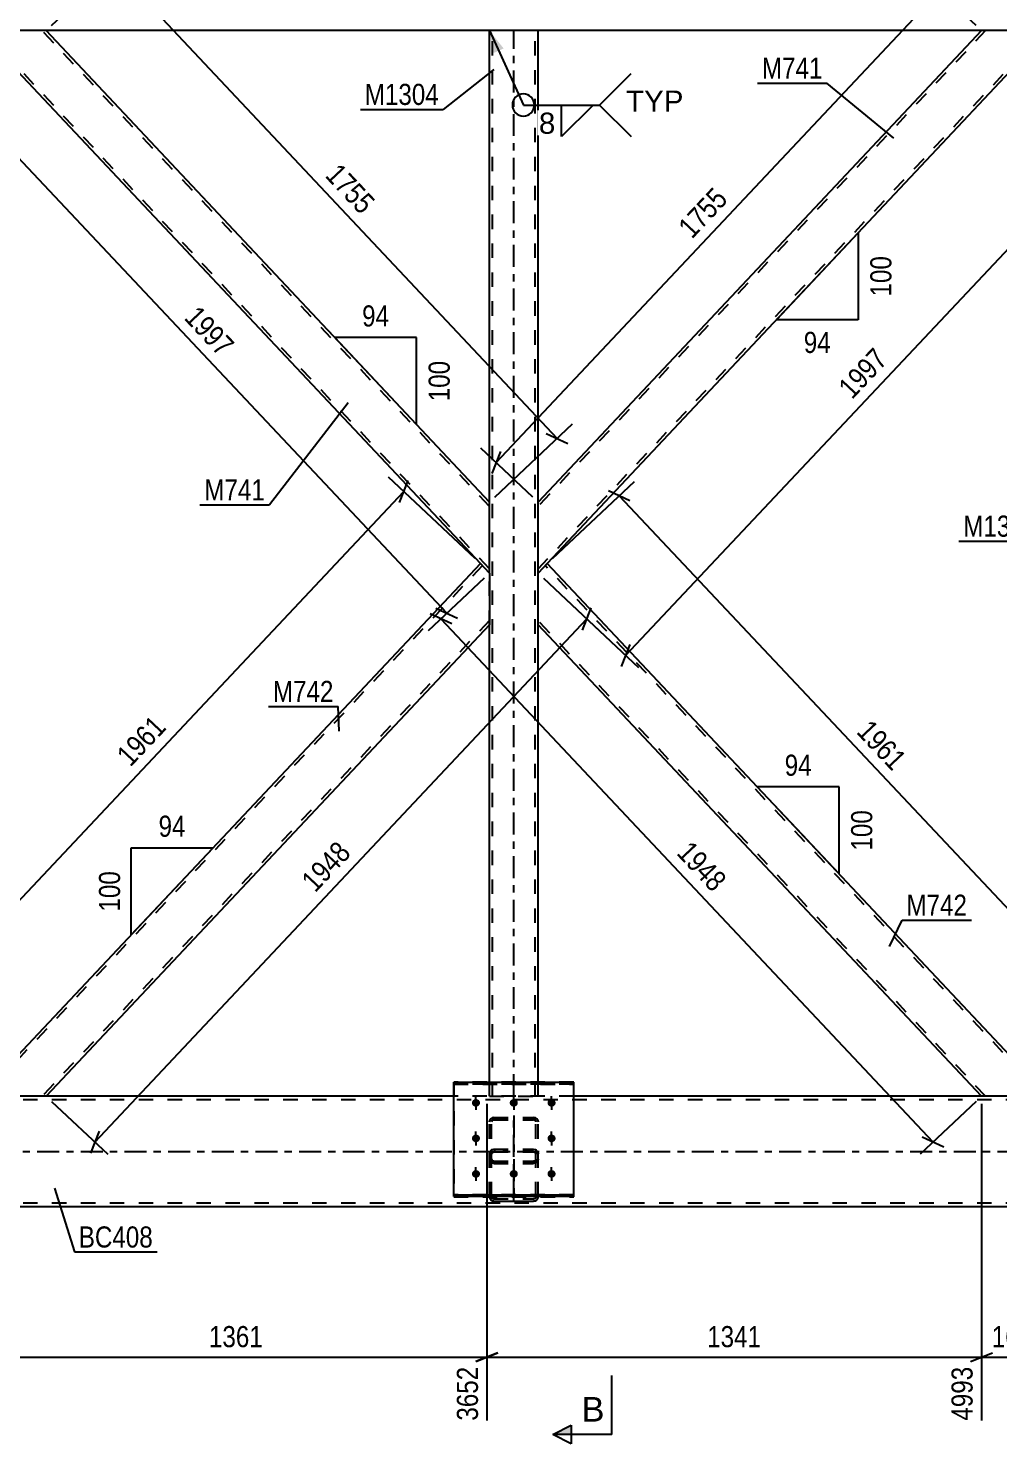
# Model space of a CAD drawing. Header units: millimetres. Extents: x 0 to 841, y 0 to 594.
# Drawn here: x 115.4 to 247, y 168.4 to 360.3 of the extents above; entities that cross this region are included whole.
import ezdxf

# ---------------------------------------------------------------- set-up
doc = ezdxf.new("R2010")
doc.units = ezdxf.units.MM
doc.linetypes.add('DXK_LINE_DOT2', pattern=[3.9198, 1.9599, -1.9599])
doc.linetypes.add('DXK_LINE_DOT3', pattern=[5.9187, 2.979, -0.9799, 0.9799, -0.9799])
doc.styles.add('Arial', font='ARIAL.TTF', dxfattribs={"height": 0.2})
doc.styles.add('Arial Narrow', font='ARIALN.TTF', dxfattribs={"height": 0.2})

# ---------------------------------------------------------------- blocks, each defined once
blk = doc.blocks.new('Part-570387635-2825 - 2809')
at = {"color": 7, "linetype": 'DXK_LINE_DOT2'}
for p, q in [((189.35, 217.39), (173.1, 217.39)), ((173.1, 217.39), (173.1, 201.85)), ((189.35, 217.12), (173.1, 217.12)), ((189.35, 201.85), (189.35, 217.39)), ((189.35, 202.12), (173.1, 202.12)), ((173.1, 201.85), (189.35, 201.85))]:
    blk.add_line(p, q, dxfattribs=at)
blk = doc.blocks.new('Part-570387635-2821 - 2809')
at = {"color": 2, "linetype": 'Continuous'}
for p, q in [((244.64, 359.99), (184.52, 296.06)), ((252.92, 359.16), (185.75, 287.74)), ((252.92, 359.16), (252.92, 359.99)), ((184.52, 287.6), (184.52, 296.06)), ((184.52, 286.43), (184.52, 287.6))]:
    blk.add_line(p, q, dxfattribs=at)
at = {"color": 7, "linetype": 'DXK_LINE_DOT2'}
for p, q in [((245.19, 359.99), (184.52, 295.48)), ((252.92, 359.75), (184.52, 287.01)), ((252.92, 359.99), (244.64, 359.99)), ((185.75, 287.74), (184.52, 286.43)), ((184.52, 286.52), (184.52, 287.6)), ((184.52, 287.01), (184.52, 287.06))]:
    blk.add_line(p, q, dxfattribs=at)
blk = doc.blocks.new('Part-570387635-2900 - 2809')
at = {"color": 2, "linetype": 'Continuous'}
blk.add_line((269.52, 359.99), (92.92, 359.99), dxfattribs=at)
blk = doc.blocks.new('Part-570387635-2828 - 2809')
at = {"color": 2, "linetype": 'Continuous'}
for p, q in [((173.1, 217.42), (189.35, 217.42)), ((173.1, 201.88), (173.1, 217.42)), ((189.35, 201.88), (189.35, 217.42)), ((173.1, 202.15), (189.35, 202.15)), ((189.35, 201.88), (173.1, 201.88))]:
    blk.add_line(p, q, dxfattribs=at)
at = {"color": 7, "linetype": 'DXK_LINE_DOT2'}
blk.add_line((173.1, 217.15), (189.35, 217.15), dxfattribs=at)
blk = doc.blocks.new('Part-570387635-2834 - 2809')
at = {"color": 7, "linetype": 'DXK_LINE_DOT2'}
for p, q in [((177.92, 212.02), (177.97, 212.24)), ((177.92, 201.89), (177.92, 212.02)), ((177.97, 212.24), (178.1, 212.42)), ((178.1, 212.42), (178.29, 212.54)), ((178.25, 212.13), (178.22, 212.02)), ((178.22, 201.89), (178.22, 212.02)), ((178.31, 212.22), (178.25, 212.13)), ((178.29, 212.54), (178.52, 212.58)), ((178.41, 212.28), (178.31, 212.22)), ((178.52, 212.3), (178.41, 212.28)), ((178.52, 212.58), (183.92, 212.58)), ((178.52, 212.3), (183.92, 212.3)), ((183.92, 212.58), (184.15, 212.54)), ((184.04, 212.28), (183.92, 212.3)), ((184.14, 212.22), (184.04, 212.28)), ((184.2, 212.13), (184.14, 212.22)), ((184.15, 212.54), (184.35, 212.42)), ((184.22, 212.02), (184.2, 212.13)), ((184.22, 201.89), (184.22, 212.02)), ((184.35, 212.42), (184.48, 212.24)), ((184.48, 212.24), (184.52, 212.02)), ((184.52, 201.89), (184.52, 212.02)), ((177.97, 207.88), (177.92, 207.64)), ((178.22, 207.64), (178.25, 207.76)), ((178.25, 207.76), (178.31, 207.86)), ((178.52, 208.27), (178.29, 208.23)), ((178.31, 207.86), (178.41, 207.93)), ((178.41, 207.93), (178.52, 207.96)), ((178.52, 208.27), (183.92, 208.27)), ((178.52, 207.96), (183.92, 207.96)), ((184.15, 208.23), (183.92, 208.27)), ((183.92, 207.96), (184.04, 207.93)), ((184.04, 207.93), (184.14, 207.86)), ((184.14, 207.86), (184.2, 207.76)), ((184.2, 207.76), (184.22, 207.64)), ((184.52, 207.64), (184.48, 207.88)), ((177.97, 206.73), (177.92, 206.95)), ((178.1, 206.55), (177.97, 206.73)), ((178.29, 206.42), (178.1, 206.55)), ((178.22, 206.95), (178.25, 206.84)), ((178.25, 206.84), (178.31, 206.75)), ((178.52, 206.38), (178.29, 206.42)), ((178.31, 206.75), (178.41, 206.68)), ((178.41, 206.68), (178.52, 206.66)), ((178.52, 206.66), (183.92, 206.66)), ((178.52, 206.38), (183.92, 206.38)), ((183.92, 206.66), (184.04, 206.68)), ((184.15, 206.42), (183.92, 206.38)), ((184.04, 206.68), (184.14, 206.75)), ((184.14, 206.75), (184.2, 206.84)), ((184.35, 206.55), (184.15, 206.42)), ((184.2, 206.84), (184.22, 206.95)), ((184.48, 206.73), (184.35, 206.55)), ((184.52, 206.95), (184.48, 206.73)), ((177.92, 201.89), (177.97, 201.65)), ((178.25, 201.77), (178.22, 201.89)), ((178.31, 201.66), (178.25, 201.77)), ((178.41, 201.59), (178.31, 201.66)), ((178.52, 201.57), (178.41, 201.59)), ((178.52, 201.57), (183.92, 201.57)), ((184.04, 201.59), (183.92, 201.57)), ((184.14, 201.66), (184.04, 201.59)), ((184.2, 201.77), (184.14, 201.66)), ((184.22, 201.89), (184.2, 201.77)), ((184.48, 201.65), (184.52, 201.89)), ((178.29, 201.3), (178.52, 201.25)), ((178.52, 201.25), (183.92, 201.25)), ((183.92, 201.25), (184.15, 201.3))]:
    blk.add_line(p, q, dxfattribs=at)
at = {"color": 7, "linetype": 'DXK_LINE_DOT3'}
blk.add_line((181.22, 212.9), (181.22, 201.34), dxfattribs=at)
at = {"color": 7, "linetype": 'DXK_LINE_DOT2'}
for centre, start, end in [((178.55, 207.66), 114.3201, 159.2418), ((183.9, 207.66), 20.7584, 65.6802), ((178.55, 201.87), 200.7584, 245.6802), ((183.9, 201.87), 294.3201, 339.2418)]:
    blk.add_arc(centre, 0.621, start, end, dxfattribs=at)
blk = doc.blocks.new('Part-570387635-2840 - 2809')
at = {"color": 2, "linetype": 'Continuous'}
for p, q in [((185.75, 287.74), (184.52, 286.43)), ((184.52, 280.58), (184.52, 286.43)), ((252.92, 216.31), (185.75, 287.74)), ((184.52, 279.41), (184.52, 280.58)), ((244.64, 215.49), (184.52, 279.41)), ((252.92, 215.49), (252.92, 216.31))]:
    blk.add_line(p, q, dxfattribs=at)
at = {"color": 7, "linetype": 'DXK_LINE_DOT2'}
for p, q in [((252.92, 215.73), (185.48, 287.45)), ((184.52, 279.5), (184.52, 280.58)), ((184.52, 280), (184.52, 280.13)), ((245.19, 215.49), (184.52, 280)), ((252.92, 215.49), (244.64, 215.49))]:
    blk.add_line(p, q, dxfattribs=at)
blk = doc.blocks.new('Part-570387635-2843 - 2809')
at = {"color": 7, "linetype": 'DXK_LINE_DOT2'}
for p, q in [((177.97, 212.26), (177.92, 212.05)), ((177.92, 201.92), (177.92, 212.05)), ((178.1, 212.45), (177.97, 212.26)), ((178.29, 212.57), (178.1, 212.45)), ((178.22, 212.05), (178.25, 212.16)), ((178.22, 201.92), (178.22, 212.05)), ((178.25, 212.16), (178.31, 212.25)), ((178.52, 212.61), (178.29, 212.57)), ((178.31, 212.25), (178.41, 212.31)), ((178.41, 212.31), (178.52, 212.33)), ((178.52, 212.61), (183.92, 212.61)), ((178.52, 212.33), (183.92, 212.33)), ((184.15, 212.57), (183.92, 212.61)), ((183.92, 212.33), (184.04, 212.31)), ((184.04, 212.31), (184.14, 212.25)), ((184.14, 212.25), (184.2, 212.16)), ((184.35, 212.45), (184.15, 212.57)), ((184.2, 212.16), (184.22, 212.05)), ((184.22, 201.92), (184.22, 212.05)), ((184.48, 212.26), (184.35, 212.45)), ((184.52, 212.05), (184.48, 212.26)), ((184.52, 201.92), (184.52, 212.05)), ((177.92, 207.67), (177.97, 207.91)), ((178.25, 207.79), (178.22, 207.67)), ((178.31, 207.89), (178.25, 207.79)), ((178.29, 208.26), (178.52, 208.3)), ((178.41, 207.96), (178.31, 207.89)), ((178.52, 207.98), (178.41, 207.96)), ((178.52, 208.3), (183.92, 208.3)), ((178.52, 207.98), (183.92, 207.98)), ((183.92, 208.3), (184.15, 208.26)), ((184.04, 207.96), (183.92, 207.98)), ((184.14, 207.89), (184.04, 207.96)), ((184.2, 207.79), (184.14, 207.89)), ((184.22, 207.67), (184.2, 207.79)), ((184.48, 207.91), (184.52, 207.67)), ((177.92, 206.97), (177.97, 206.76)), ((177.97, 206.76), (178.1, 206.58)), ((178.1, 206.58), (178.29, 206.45)), ((178.25, 206.87), (178.22, 206.97)), ((178.31, 206.77), (178.25, 206.87)), ((178.29, 206.45), (178.52, 206.41)), ((178.41, 206.71), (178.31, 206.77)), ((178.52, 206.69), (178.41, 206.71)), ((178.52, 206.69), (183.92, 206.69)), ((178.52, 206.41), (183.92, 206.41)), ((184.04, 206.71), (183.92, 206.69)), ((183.92, 206.41), (184.15, 206.45)), ((184.14, 206.77), (184.04, 206.71)), ((184.2, 206.87), (184.14, 206.77)), ((184.15, 206.45), (184.35, 206.58)), ((184.22, 206.97), (184.2, 206.87)), ((184.35, 206.58), (184.48, 206.76)), ((184.48, 206.76), (184.52, 206.97)), ((177.93, 201.88), (177.92, 201.92)), ((178.22, 201.92), (178.25, 201.8)), ((178.25, 201.8), (178.31, 201.69)), ((178.31, 201.69), (178.41, 201.62)), ((178.41, 201.62), (178.52, 201.6)), ((178.52, 201.6), (183.92, 201.6)), ((183.92, 201.6), (184.04, 201.62)), ((184.04, 201.62), (184.14, 201.69)), ((184.14, 201.69), (184.2, 201.8)), ((184.2, 201.8), (184.22, 201.92)), ((184.52, 201.92), (184.52, 201.88))]:
    blk.add_line(p, q, dxfattribs=at)
at = {"color": 7, "linetype": 'DXK_LINE_DOT3'}
blk.add_line((181.22, 201.37), (181.22, 212.93), dxfattribs=at)
at = {"color": 2, "linetype": 'Continuous'}
for p, q in [((177.97, 201.67), (177.93, 201.88)), ((184.52, 201.88), (184.48, 201.67)), ((178.52, 201.28), (178.29, 201.33)), ((178.52, 201.28), (183.92, 201.28)), ((184.15, 201.33), (183.92, 201.28))]:
    blk.add_line(p, q, dxfattribs=at)
at = {"color": 7, "linetype": 'DXK_LINE_DOT2'}
for centre, start, end in [((178.55, 207.69), 114.3201, 159.2418), ((183.9, 207.69), 20.7584, 65.6802)]:
    blk.add_arc(centre, 0.621, start, end, dxfattribs=at)
at = {"color": 2, "linetype": 'Continuous'}
for centre, start, end in [((178.55, 201.89), 200.7584, 245.6802), ((183.9, 201.89), 294.3201, 339.2418)]:
    blk.add_arc(centre, 0.621, start, end, dxfattribs=at)
blk = doc.blocks.new('Part-570387635-2861 - 2809')
at = {"color": 2, "linetype": 'Continuous'}
for p, q in [((176.69, 287.74), (109.52, 216.31)), ((177.92, 286.43), (176.69, 287.74)), ((177.92, 286.43), (177.92, 279.41)), ((177.92, 279.41), (117.81, 215.49)), ((109.52, 215.49), (109.52, 216.31))]:
    blk.add_line(p, q, dxfattribs=at)
at = {"color": 7, "linetype": 'DXK_LINE_DOT2'}
for p, q in [((176.97, 287.45), (109.52, 215.73)), ((177.92, 280), (117.26, 215.49)), ((117.81, 215.49), (109.52, 215.49))]:
    blk.add_line(p, q, dxfattribs=at)
blk = doc.blocks.new('Part-570387635-2866 - 2809')
at = {"color": 2, "linetype": 'Continuous'}
for p, q in [((109.52, 359.16), (109.52, 359.99)), ((109.52, 359.16), (176.69, 287.74)), ((177.92, 296.06), (117.81, 359.99)), ((177.92, 286.43), (177.92, 296.06))]:
    blk.add_line(p, q, dxfattribs=at)
at = {"color": 7, "linetype": 'DXK_LINE_DOT2'}
for p, q in [((117.81, 359.99), (109.52, 359.99)), ((177.92, 287.01), (109.52, 359.75)), ((177.92, 295.48), (117.26, 359.99)), ((177.92, 286.43), (176.69, 287.74)), ((177.92, 287.01), (177.92, 287.06))]:
    blk.add_line(p, q, dxfattribs=at)
blk = doc.blocks.new('Part-570387635-2895 - 2809')
at = {"color": 2, "linetype": 'Continuous'}
for p, q in [((173.1, 215.49), (92.92, 215.49)), ((269.52, 215.49), (189.35, 215.49)), ((269.52, 200.49), (92.92, 200.49))]:
    blk.add_line(p, q, dxfattribs=at)
at = {"color": 7, "linetype": 'DXK_LINE_DOT2'}
for p, q in [((269.52, 214.99), (92.92, 214.99)), ((189.35, 215.49), (173.1, 215.49)), ((269.52, 200.99), (92.92, 200.99))]:
    blk.add_line(p, q, dxfattribs=at)
at = {"color": 7, "linetype": 'DXK_LINE_DOT3'}
blk.add_line((92.92, 207.99), (269.52, 207.99), dxfattribs=at)
blk = doc.blocks.new('Part-570387635-2928 - 2809')
at = {"color": 2, "linetype": 'Continuous'}
for p, q in [((177.92, 296.06), (177.92, 359.99)), ((184.52, 296.06), (184.52, 359.99)), ((177.92, 217.42), (177.92, 279.41)), ((184.52, 217.42), (184.52, 279.41))]:
    blk.add_line(p, q, dxfattribs=at)
at = {"color": 7, "linetype": 'DXK_LINE_DOT2'}
for p, q in [((184.52, 359.99), (177.92, 359.99)), ((178.32, 215.49), (178.32, 359.99)), ((184.12, 215.49), (184.12, 359.99)), ((177.92, 279.41), (177.92, 296.06)), ((184.52, 279.41), (184.52, 296.06)), ((177.92, 215.49), (177.92, 217.42)), ((184.52, 215.49), (184.52, 217.42)), ((177.92, 215.49), (184.52, 215.49))]:
    blk.add_line(p, q, dxfattribs=at)
at = {"color": 7, "linetype": 'DXK_LINE_DOT3'}
blk.add_line((181.22, 215.49), (181.22, 359.99), dxfattribs=at)
blk = doc.blocks.new('Bolt-570387635-2979 - 2809')
at = {"linetype": 'Continuous'}
for points in [[(176.1, 214.08), (175.98, 214.1), (175.87, 214.13), (175.78, 214.18), (175.69, 214.26), (175.62, 214.34), (175.58, 214.44), (175.55, 214.55), (175.55, 214.65), (175.58, 214.76), (175.62, 214.86), (175.69, 214.95), (175.78, 215.02), (175.87, 215.07), (175.98, 215.11), (176.1, 215.12), (176.21, 215.11), (176.32, 215.07), (176.42, 215.02), (176.51, 214.95), (176.57, 214.86), (176.62, 214.76), (176.65, 214.65), (176.65, 214.55), (176.62, 214.44), (176.57, 214.34), (176.51, 214.26), (176.42, 214.18), (176.32, 214.13), (176.21, 214.1)], [(181.22, 214.08), (181.11, 214.1), (181, 214.13), (180.9, 214.18), (180.81, 214.26), (180.75, 214.34), (180.7, 214.44), (180.68, 214.55), (180.68, 214.65), (180.7, 214.76), (180.75, 214.86), (180.81, 214.95), (180.9, 215.02), (181, 215.07), (181.11, 215.11), (181.22, 215.12), (181.34, 215.11), (181.45, 215.07), (181.55, 215.02), (181.63, 214.95), (181.7, 214.86), (181.75, 214.76), (181.77, 214.65), (181.77, 214.55), (181.75, 214.44), (181.7, 214.34), (181.63, 214.26), (181.55, 214.18), (181.45, 214.13), (181.34, 214.1)], [(186.35, 214.08), (186.23, 214.1), (186.12, 214.13), (186.03, 214.18), (185.94, 214.26), (185.87, 214.34), (185.83, 214.44), (185.8, 214.55), (185.8, 214.65), (185.83, 214.76), (185.87, 214.86), (185.94, 214.95), (186.03, 215.02), (186.12, 215.07), (186.23, 215.11), (186.35, 215.12), (186.46, 215.11), (186.57, 215.07), (186.67, 215.02), (186.76, 214.95), (186.82, 214.86), (186.87, 214.76), (186.9, 214.65), (186.9, 214.55), (186.87, 214.44), (186.82, 214.34), (186.76, 214.26), (186.67, 214.18), (186.57, 214.13), (186.46, 214.1)], [(176.1, 209.27), (175.98, 209.28), (175.87, 209.31), (175.78, 209.37), (175.69, 209.44), (175.62, 209.53), (175.58, 209.63), (175.55, 209.73), (175.55, 209.84), (175.58, 209.94), (175.62, 210.04), (175.69, 210.13), (175.78, 210.2), (175.87, 210.26), (175.98, 210.29), (176.1, 210.3), (176.21, 210.29), (176.32, 210.26), (176.42, 210.2), (176.51, 210.13), (176.57, 210.04), (176.62, 209.94), (176.65, 209.84), (176.65, 209.73), (176.62, 209.63), (176.57, 209.53), (176.51, 209.44), (176.42, 209.37), (176.32, 209.31), (176.21, 209.28)], [(186.35, 209.27), (186.23, 209.28), (186.12, 209.31), (186.03, 209.37), (185.94, 209.44), (185.87, 209.53), (185.83, 209.63), (185.8, 209.73), (185.8, 209.84), (185.83, 209.94), (185.87, 210.04), (185.94, 210.13), (186.03, 210.2), (186.12, 210.26), (186.23, 210.29), (186.35, 210.3), (186.46, 210.29), (186.57, 210.26), (186.67, 210.2), (186.76, 210.13), (186.82, 210.04), (186.87, 209.94), (186.9, 209.84), (186.9, 209.73), (186.87, 209.63), (186.82, 209.53), (186.76, 209.44), (186.67, 209.37), (186.57, 209.31), (186.46, 209.28)], [(176.1, 204.45), (175.98, 204.46), (175.87, 204.5), (175.78, 204.55), (175.69, 204.62), (175.62, 204.71), (175.58, 204.81), (175.55, 204.92), (175.55, 205.02), (175.58, 205.13), (175.62, 205.23), (175.69, 205.31), (175.78, 205.39), (175.87, 205.44), (175.98, 205.47), (176.1, 205.49), (176.21, 205.47), (176.32, 205.44), (176.42, 205.39), (176.51, 205.31), (176.57, 205.23), (176.62, 205.13), (176.65, 205.02), (176.65, 204.92), (176.62, 204.81), (176.57, 204.71), (176.51, 204.62), (176.42, 204.55), (176.32, 204.5), (176.21, 204.46)], [(181.22, 204.45), (181.11, 204.46), (181, 204.5), (180.9, 204.55), (180.81, 204.62), (180.75, 204.71), (180.7, 204.81), (180.68, 204.92), (180.68, 205.02), (180.7, 205.13), (180.75, 205.23), (180.81, 205.31), (180.9, 205.39), (181, 205.44), (181.11, 205.47), (181.22, 205.49), (181.34, 205.47), (181.45, 205.44), (181.55, 205.39), (181.63, 205.31), (181.7, 205.23), (181.75, 205.13), (181.77, 205.02), (181.77, 204.92), (181.75, 204.81), (181.7, 204.71), (181.63, 204.62), (181.55, 204.55), (181.45, 204.5), (181.34, 204.46)], [(186.35, 204.45), (186.23, 204.46), (186.12, 204.5), (186.03, 204.55), (185.94, 204.62), (185.87, 204.71), (185.83, 204.81), (185.8, 204.92), (185.8, 205.02), (185.83, 205.13), (185.87, 205.23), (185.94, 205.31), (186.03, 205.39), (186.12, 205.44), (186.23, 205.47), (186.35, 205.49), (186.46, 205.47), (186.57, 205.44), (186.67, 205.39), (186.76, 205.31), (186.82, 205.23), (186.87, 205.13), (186.9, 205.02), (186.9, 204.92), (186.87, 204.81), (186.82, 204.71), (186.76, 204.62), (186.67, 204.55), (186.57, 204.5), (186.46, 204.46)]]:
    blk.add_hatch(color=1, dxfattribs=at).paths.add_polyline_path(points)
at = {"color": 1, "linetype": 'Continuous'}
for p, q in [((176.1, 214.1), (176.1, 215.52)), ((181.22, 214.1), (181.22, 215.52)), ((186.35, 214.1), (186.35, 215.52)), ((176.1, 209.29), (176.1, 210.71)), ((186.35, 209.29), (186.35, 210.71)), ((176.1, 204.47), (176.1, 205.89)), ((181.22, 204.47), (181.22, 205.89)), ((186.35, 204.47), (186.35, 205.89))]:
    blk.add_line(p, q, dxfattribs=at)
blk = doc.blocks.new('Bolt-570387635-2985 - 2809')
at = {"color": 1, "linetype": 'DXK_LINE_DOT2'}
for p, q in [((176.1, 215.07), (176.1, 213.65)), ((181.22, 215.07), (181.22, 213.65)), ((186.35, 215.07), (186.35, 213.65)), ((176.1, 210.25), (176.1, 208.83)), ((186.35, 210.25), (186.35, 208.83)), ((176.1, 205.44), (176.1, 204.02)), ((181.22, 205.44), (181.22, 204.02)), ((186.35, 205.44), (186.35, 204.02))]:
    blk.add_line(p, q, dxfattribs=at)
blk = doc.blocks.new('StraightDimension-570387635-3181 - 2809')
at = {"color": 7, "linetype": 'Continuous'}
for p, q in [((186.48, 288.42), (197.59, 298.87)), ((196.98, 296.24), (194.05, 297.6)), ((195.52, 296.92), (262.69, 225.5)), ((253.65, 217), (264.76, 227.45)), ((261.22, 226.18), (264.15, 224.82))]:
    blk.add_line(p, q, dxfattribs=at)
at = {"color": 0}
blk.add_wipeout([(232.57, 258.62), (235.62, 261.5), (229.79, 267.7), (226.73, 264.82)], dxfattribs=at)
at = {"color": 3, "style": 'Arial Narrow'}
blk.add_text('1961', height=2.863, rotation=-46.7591, dxfattribs=at).set_placement((227.58, 264.8))
blk = doc.blocks.new('StraightDimension-570387635-3220 - 2809')
at = {"color": 7, "linetype": 'Continuous'}
for p, q in [((177.2, 285.75), (169.6, 278.6)), ((172.81, 279.57), (169.88, 280.93)), ((171.35, 280.25), (238.07, 209.31)), ((243.91, 214.8), (236.32, 207.66)), ((236.6, 209.99), (239.53, 208.62))]:
    blk.add_line(p, q, dxfattribs=at)
at = {"color": 0}
blk.add_wipeout([(208.17, 242.19), (211.23, 245.07), (205.4, 251.27), (202.34, 248.39)], dxfattribs=at)
at = {"color": 3, "style": 'Arial Narrow'}
blk.add_text('1948', height=2.863, rotation=-46.7591, dxfattribs=at).set_placement((203.19, 248.36))
blk = doc.blocks.new('StraightDimension-570387635-3127 - 2809')
at = {"color": 7, "linetype": 'Continuous'}
for p, q in [((175.97, 288.42), (164.24, 299.45)), ((99.15, 226.07), (166.32, 297.5)), ((165.73, 295.99), (166.91, 299)), ((108.8, 217), (97.07, 228.02)), ((99.74, 227.58), (98.56, 224.57))]:
    blk.add_line(p, q, dxfattribs=at)
at = {"color": 0}
blk.add_wipeout([(135.1, 265.4), (132.04, 268.28), (126.21, 262.08), (129.27, 259.2)], dxfattribs=at)
at = {"color": 3, "style": 'Arial Narrow'}
blk.add_text('1961', height=2.863, rotation=46.7591, dxfattribs=at).set_placement((129.24, 260.05))
blk = doc.blocks.new('StraightDimension-570387635-3066 - 2809')
at = {"color": 7, "linetype": 'Continuous'}
for p, q in [((185.25, 285.75), (192.88, 278.57)), ((124.42, 209.27), (191.13, 280.22)), ((190.54, 278.71), (191.72, 281.72)), ((118.54, 214.8), (126.16, 207.63)), ((125.01, 210.78), (123.82, 207.77))]:
    blk.add_line(p, q, dxfattribs=at)
at = {"color": 0}
blk.add_wipeout([(160.14, 248.36), (157.08, 251.24), (151.25, 245.04), (154.31, 242.16)], dxfattribs=at)
at = {"color": 3, "style": 'Arial Narrow'}
blk.add_text('1948', height=2.863, rotation=46.7591, dxfattribs=at).set_placement((154.29, 243.01))
blk = doc.blocks.new('AngleDimension-570387635-3097 - 2809')
at = {"color": 7, "linetype": 'Continuous'}
for p, q in [((221.14, 250.11), (214.23, 257.45)), ((225.33, 257.45), (214.23, 257.45)), ((225.33, 245.65), (214.23, 257.45)), ((225.33, 245.65), (225.33, 257.45))]:
    blk.add_line(p, q, dxfattribs=at)
at = {"color": 0}
for points in [[(222.21, 258.35), (222.21, 262.55), (217.36, 262.55), (217.36, 258.35)], [(230.43, 254.9), (226.23, 254.9), (226.23, 248.21), (230.43, 248.21)]]:
    blk.add_wipeout(points, dxfattribs=at)
at = {"color": 3, "style": 'Arial Narrow'}
blk.add_text('94', height=2.863, dxfattribs=at).set_placement((217.96, 258.95))
blk.add_text('100', height=2.863, rotation=90.0002, dxfattribs=at).set_placement((229.83, 248.81))
blk = doc.blocks.new('StraightDimension-570387635-3112 - 2809')
at = {"color": 7, "linetype": 'Continuous'}
for p, q in [((108.79, 358.48), (101.98, 352.07)), ((105.19, 353.03), (102.26, 354.39)), ((103.73, 353.71), (172.13, 280.98)), ((177.2, 285.75), (170.38, 279.34)), ((170.66, 281.66), (173.59, 280.3))]:
    blk.add_line(p, q, dxfattribs=at)
at = {"color": 0}
blk.add_wipeout([(141.39, 314.76), (144.45, 317.64), (138.62, 323.84), (135.56, 320.96)], dxfattribs=at)
at = {"color": 3, "style": 'Arial Narrow'}
blk.add_text('1997', height=2.863, rotation=-46.7591, dxfattribs=at).set_placement((136.41, 320.93))
blk = doc.blocks.new('StraightDimension-570387635-3145 - 2809')
at = {"color": 7, "linetype": 'Continuous'}
for p, q in [((243.91, 360.67), (236.86, 367.31)), ((238.34, 363.85), (239.53, 366.86)), ((178.82, 301.43), (238.93, 365.35)), ((183.8, 296.75), (176.74, 303.38)), ((179.41, 302.93), (178.23, 299.93))]:
    blk.add_line(p, q, dxfattribs=at)
at = {"color": 0}
blk.add_wipeout([(211.25, 337.01), (208.19, 339.88), (202.35, 333.68), (205.41, 330.8)], dxfattribs=at)
at = {"color": 3, "style": 'Arial Narrow'}
blk.add_text('1755', height=2.863, rotation=46.7591, dxfattribs=at).set_placement((205.39, 331.65))
blk = doc.blocks.new('StraightDimension-570387635-3166 - 2809')
at = {"color": 7, "linetype": 'Continuous'}
for p, q in [((253.65, 358.48), (266.54, 346.36)), ((264.2, 346.5), (265.38, 349.51)), ((196.39, 275.27), (264.79, 348)), ((185.25, 285.75), (198.14, 273.63)), ((196.98, 276.77), (195.8, 273.77))]:
    blk.add_line(p, q, dxfattribs=at)
at = {"color": 0}
blk.add_wipeout([(232.96, 315.25), (229.9, 318.13), (224.07, 311.93), (227.13, 309.05)], dxfattribs=at)
at = {"color": 3, "style": 'Arial Narrow'}
blk.add_text('1997', height=2.863, rotation=46.7591, dxfattribs=at).set_placement((227.1, 309.9))
blk = doc.blocks.new('StraightDimension-570387635-3199 - 2809')
at = {"color": 7, "linetype": 'Continuous'}
for p, q in [((118.54, 360.67), (129.06, 370.57)), ((128.45, 367.94), (125.52, 369.3)), ((126.98, 368.62), (187.1, 304.69)), ((178.65, 296.75), (189.18, 306.65)), ((185.63, 305.37), (188.56, 304.01))]:
    blk.add_line(p, q, dxfattribs=at)
at = {"color": 0}
blk.add_wipeout([(160.5, 334.07), (163.56, 336.95), (157.73, 343.15), (154.67, 340.27)], dxfattribs=at)
at = {"color": 3, "style": 'Arial Narrow'}
blk.add_text('1755', height=2.863, rotation=-46.7591, dxfattribs=at).set_placement((155.52, 340.24))
blk = doc.blocks.new('AngleDimension-570387635-3354 - 2809')
at = {"color": 7, "linetype": 'Continuous'}
for p, q in [((129.34, 249.18), (140.44, 249.18)), ((129.34, 237.38), (140.44, 249.18)), ((129.34, 237.38), (129.34, 249.18)), ((140.08, 248.81), (140.44, 249.18))]:
    blk.add_line(p, q, dxfattribs=at)
at = {"color": 0}
for points in [[(137.31, 250.08), (137.31, 254.28), (132.46, 254.28), (132.46, 250.08)], [(128.44, 246.63), (124.24, 246.63), (124.24, 239.94), (128.44, 239.94)]]:
    blk.add_wipeout(points, dxfattribs=at)
at = {"color": 3, "style": 'Arial Narrow'}
blk.add_text('94', height=2.863, dxfattribs=at).set_placement((133.06, 250.68))
blk.add_text('100', height=2.863, rotation=90.0002, dxfattribs=at).set_placement((127.84, 240.54))
blk = doc.blocks.new('AngleDimension-570387635-3500 - 2809')
at = {"color": 7, "linetype": 'Continuous'}
for p, q in [((227.93, 332.59), (216.83, 320.78)), ((227.93, 332.59), (227.93, 320.78)), ((217.56, 321.56), (216.83, 320.78)), ((227.93, 320.78), (216.83, 320.78))]:
    blk.add_line(p, q, dxfattribs=at)
at = {"color": 0}
for points in [[(233.03, 330.03), (228.83, 330.03), (228.83, 323.34), (233.03, 323.34)], [(224.81, 315.68), (224.81, 319.88), (219.95, 319.88), (219.95, 315.68)]]:
    blk.add_wipeout(points, dxfattribs=at)
at = {"color": 3, "style": 'Arial Narrow'}
blk.add_text('100', height=2.863, rotation=90.0002, dxfattribs=at).set_placement((232.43, 323.94))
blk.add_text('94', height=2.863, dxfattribs=at).set_placement((220.55, 316.28))
blk = doc.blocks.new('AngleDimension-570387635-10027 - 2809')
at = {"color": 7, "linetype": 'Continuous'}
for p, q in [((155.86, 319.53), (156.94, 318.37)), ((168.04, 318.37), (156.94, 318.37)), ((168.04, 306.57), (156.94, 318.37)), ((168.04, 306.57), (168.04, 318.37))]:
    blk.add_line(p, q, dxfattribs=at)
at = {"color": 0}
for points in [[(164.92, 319.27), (164.92, 323.47), (160.06, 323.47), (160.06, 319.27)], [(173.14, 315.81), (168.94, 315.81), (168.94, 309.13), (173.14, 309.13)]]:
    blk.add_wipeout(points, dxfattribs=at)
at = {"color": 3, "style": 'Arial Narrow'}
blk.add_text('94', height=2.863, dxfattribs=at).set_placement((160.66, 319.87))
blk.add_text('100', height=2.863, rotation=90.0002, dxfattribs=at).set_placement((172.54, 309.73))
blk = doc.blocks.new('StraightDimension-570387635-10161 - 2809')
at = {"color": 7, "linetype": 'Continuous'}
for p, q in [((244.64, 214.49), (244.64, 171.51)), ((252.92, 214.49), (252.92, 171.51)), ((243.14, 179.52), (246.14, 180.72)), ((254.42, 180.72), (251.42, 179.52)), ((244.64, 180.12), (252.92, 180.12))]:
    blk.add_line(p, q, dxfattribs=at)
at = {"color": 0}
blk.add_wipeout([(252.12, 180.87), (252.12, 185.07), (245.44, 185.07), (245.44, 180.87)], dxfattribs=at)
at = {"color": 0, "linetype": 'Continuous'}
blk.add_wipeout([(252.32, 179.42), (248.12, 179.42), (248.12, 170.91), (252.32, 170.91)], dxfattribs=at)
at = {"color": 3, "style": 'Arial Narrow'}
blk.add_text('166', height=2.863, dxfattribs=at).set_placement((246.04, 181.47))
at = {"color": 3, "linetype": 'Continuous', "style": 'Arial Narrow'}
blk.add_text('5159', height=2.863, rotation=90.0002, dxfattribs=at).set_placement((251.72, 171.51))
blk = doc.blocks.new('StraightDimension-570387635-10162 - 2809')
at = {"color": 7, "linetype": 'Continuous'}
for p, q in [((177.57, 214.49), (177.57, 171.51)), ((244.64, 214.49), (244.64, 171.51)), ((179.07, 180.72), (176.07, 179.52)), ((243.14, 179.52), (246.14, 180.72)), ((177.57, 180.12), (244.64, 180.12))]:
    blk.add_line(p, q, dxfattribs=at)
at = {"color": 0}
blk.add_wipeout([(215.36, 180.87), (215.36, 185.07), (206.85, 185.07), (206.85, 180.87)], dxfattribs=at)
at = {"color": 0, "linetype": 'Continuous'}
blk.add_wipeout([(244.04, 179.42), (239.84, 179.42), (239.84, 170.91), (244.04, 170.91)], dxfattribs=at)
at = {"color": 3, "style": 'Arial Narrow'}
blk.add_text('1341', height=2.863, dxfattribs=at).set_placement((207.45, 181.47))
at = {"color": 3, "linetype": 'Continuous', "style": 'Arial Narrow'}
blk.add_text('4993', height=2.863, rotation=90.0002, dxfattribs=at).set_placement((243.44, 171.51))
blk = doc.blocks.new('StraightDimension-570387635-10163 - 2809')
at = {"color": 7, "linetype": 'Continuous'}
for p, q in [((109.52, 214.49), (109.52, 171.51)), ((177.57, 214.49), (177.57, 171.51)), ((111.02, 180.72), (108.02, 179.52)), ((176.07, 179.52), (179.07, 180.72)), ((109.52, 180.12), (177.57, 180.12))]:
    blk.add_line(p, q, dxfattribs=at)
at = {"color": 0}
blk.add_wipeout([(147.8, 180.87), (147.8, 185.07), (139.29, 185.07), (139.29, 180.87)], dxfattribs=at)
at = {"color": 0, "linetype": 'Continuous'}
blk.add_wipeout([(176.97, 179.42), (172.77, 179.42), (172.77, 170.91), (176.97, 170.91)], dxfattribs=at)
at = {"color": 3, "style": 'Arial Narrow'}
blk.add_text('1361', height=2.863, dxfattribs=at).set_placement((139.89, 181.47))
at = {"color": 3, "linetype": 'Continuous', "style": 'Arial Narrow'}
blk.add_text('3652', height=2.863, rotation=90.0002, dxfattribs=at).set_placement((176.37, 171.51))
blk = doc.blocks.new('Mark-570387635-2817 - 2809')
at = {"color": 0}
blk.add_wipeout([(223.09, 353.47), (223.09, 356.47), (214.87, 356.47), (214.87, 353.47)], dxfattribs=at)
blk.add_wipeout([(223.09, 353.47), (223.09, 356.47), (214.87, 356.47), (214.87, 353.47)], dxfattribs=at)
at = {"color": 30, "linetype": 'Continuous'}
for p in [(214.27, 352.87), (232.78, 345.4)]:
    blk.add_line(p, (223.69, 352.87), dxfattribs=at)
at = {"color": 3, "style": 'Arial Narrow'}
blk.add_text('M741', height=2.863, dxfattribs=at).set_placement((214.87, 353.47))
blk = doc.blocks.new('Mark-570387635-2836 - 2809')
at = {"color": 0}
blk.add_wipeout([(242.69, 239.97), (242.69, 242.97), (234.47, 242.97), (234.47, 239.97)], dxfattribs=at)
blk.add_wipeout([(242.69, 239.97), (242.69, 242.97), (234.47, 242.97), (234.47, 239.97)], dxfattribs=at)
at = {"color": 30, "linetype": 'Continuous'}
for p, q in [((232.19, 235.8), (233.87, 239.37)), ((233.87, 239.37), (243.29, 239.37))]:
    blk.add_line(p, q, dxfattribs=at)
at = {"color": 3, "style": 'Arial Narrow'}
blk.add_text('M742', height=2.863, dxfattribs=at).set_placement((234.47, 239.97))
blk = doc.blocks.new('Mark-570387635-2849 - 2809')
at = {"color": 0}
blk.add_wipeout([(252.22, 291.37), (252.22, 294.37), (242.17, 294.37), (242.17, 291.37)], dxfattribs=at)
blk.add_wipeout([(252.22, 291.37), (252.22, 294.37), (242.17, 294.37), (242.17, 291.37)], dxfattribs=at)
at = {"color": 30, "linetype": 'Continuous'}
for p in [(241.57, 290.77), (255.1, 288.03)]:
    blk.add_line(p, (252.82, 290.77), dxfattribs=at)
at = {"color": 3, "style": 'Arial Narrow'}
blk.add_text('M1304', height=2.863, dxfattribs=at).set_placement((242.17, 291.37))
blk = doc.blocks.new('Mark-570387635-2857 - 2809')
at = {"color": 0}
blk.add_wipeout([(156.79, 268.96), (156.79, 271.96), (148.56, 271.96), (148.56, 268.96)], dxfattribs=at)
blk.add_wipeout([(156.79, 268.96), (156.79, 271.96), (148.56, 271.96), (148.56, 268.96)], dxfattribs=at)
at = {"color": 30, "linetype": 'Continuous'}
for p in [(147.96, 268.36), (157.53, 264.99)]:
    blk.add_line(p, (157.39, 268.36), dxfattribs=at)
at = {"color": 3, "style": 'Arial Narrow'}
blk.add_text('M742', height=2.863, dxfattribs=at).set_placement((148.56, 268.96))
blk = doc.blocks.new('Mark-570387635-2862 - 2809')
at = {"color": 0}
blk.add_wipeout([(147.48, 296.28), (147.48, 299.28), (139.26, 299.28), (139.26, 296.28)], dxfattribs=at)
blk.add_wipeout([(147.48, 296.28), (147.48, 299.28), (139.26, 299.28), (139.26, 296.28)], dxfattribs=at)
at = {"color": 30, "linetype": 'Continuous'}
for p in [(158.77, 309.54), (138.66, 295.68)]:
    blk.add_line(p, (148.08, 295.68), dxfattribs=at)
at = {"color": 3, "style": 'Arial Narrow'}
blk.add_text('M741', height=2.863, dxfattribs=at).set_placement((139.26, 296.28))
blk = doc.blocks.new('Mark-570387635-2891 - 2809')
at = {"color": 0}
blk.add_wipeout([(132.29, 194.98), (132.29, 197.98), (122.24, 197.98), (122.24, 194.98)], dxfattribs=at)
blk.add_wipeout([(132.29, 194.98), (132.29, 197.98), (122.24, 197.98), (122.24, 194.98)], dxfattribs=at)
at = {"color": 30, "linetype": 'Continuous'}
for p, q in [((118.94, 203.01), (121.64, 194.38)), ((121.64, 194.38), (132.89, 194.38))]:
    blk.add_line(p, q, dxfattribs=at)
at = {"color": 3, "style": 'Arial Narrow'}
blk.add_text('BC408', height=2.863, dxfattribs=at).set_placement((122.24, 194.98))
blk = doc.blocks.new('Mark-570387635-2924 - 2809')
at = {"color": 0}
blk.add_wipeout([(171.07, 349.91), (171.07, 352.91), (161.02, 352.91), (161.02, 349.91)], dxfattribs=at)
blk.add_wipeout([(171.07, 349.91), (171.07, 352.91), (161.02, 352.91), (161.02, 349.91)], dxfattribs=at)
at = {"color": 30, "linetype": 'Continuous'}
for p in [(178.53, 354.7), (160.42, 349.31)]:
    blk.add_line(p, (171.67, 349.31), dxfattribs=at)
at = {"color": 3, "style": 'Arial Narrow'}
blk.add_text('M1304', height=2.863, dxfattribs=at).set_placement((161.02, 349.91))
blk = doc.blocks.new('SectionMark-570387635-3569 - 2809')
at = {"linetype": 'Continuous'}
blk.add_hatch(color=6, dxfattribs=at).paths.add_polyline_path([(189.02, 170.88), (189.02, 169.63), (186.52, 169.63)])
at = {"color": 6, "linetype": 'Continuous'}
for p, q in [((194.52, 169.63), (194.52, 177.63)), ((186.52, 169.63), (189.02, 170.88)), ((189.02, 170.88), (189.02, 168.38)), ((194.52, 169.63), (186.52, 169.63)), ((189.02, 168.38), (186.52, 169.63))]:
    blk.add_line(p, q, dxfattribs=at)
at = {"color": 0, "linetype": 'Continuous'}
blk.add_wipeout([(193.52, 171.38), (193.52, 174.88), (190.41, 174.88), (190.41, 171.38)], dxfattribs=at)
at = {"color": 3, "linetype": 'Continuous', "style": 'Arial'}
blk.add_text('B', height=3.34, dxfattribs=at).set_placement((190.41, 171.38))
blk = doc.blocks.new('WeldMark-570387635-3575 - 2809')
at = {"linetype": 'Continuous'}
blk.add_hatch(color=30, dxfattribs=at).paths.add_polyline_path([(178.49, 356.95), (177.92, 359.99), (179.85, 357.57)])
at = {"color": 30, "linetype": 'Continuous'}
blk.add_line((177.92, 359.99), (182.53, 349.9), dxfattribs=at)
at = {"color": 3, "linetype": 'Continuous'}
for q in [(197.14, 354.19), (197.14, 345.62)]:
    blk.add_line((192.85, 349.9), q, dxfattribs=at)
blk.add_arc((182.53, 349.9), 1.5, 90, 270, dxfattribs=at)
at = {"color": 0}
blk.add_wipeout([(187.05, 345.8), (187.05, 349.2), (184.43, 349.2), (184.43, 345.8)], dxfattribs=at)
at = {"color": 30, "linetype": 'Continuous'}
blk.add_line((182.53, 349.9), (192.85, 349.9), dxfattribs=at)
at = {"color": 3, "linetype": 'Continuous'}
for p, q in [((187.71, 349.9), (192, 349.9)), ((192, 349.9), (187.71, 345.62)), ((187.71, 345.62), (187.71, 349.9))]:
    blk.add_line(p, q, dxfattribs=at)
blk.add_arc((182.53, 349.9), 1.5, 270, 90, dxfattribs=at)
at = {"color": 3, "style": 'Arial'}
blk.add_text('8', height=2.87, dxfattribs=at).set_placement((184.63, 346))
at = {"color": 0, "linetype": 'Continuous'}
blk.add_wipeout([(204.23, 349), (204.23, 352), (196.45, 352), (196.45, 349)], dxfattribs=at)
blk.add_wipeout([(204.23, 349), (204.23, 352), (196.45, 352), (196.45, 349)], dxfattribs=at)
at = {"color": 3, "linetype": 'Continuous', "style": 'Arial'}
blk.add_text('TYP', height=2.865, dxfattribs=at).set_placement((196.45, 349))

msp = doc.modelspace()

# ---------------------------------------------------------------- block references
for name in ['Part-570387635-2900 - 2809', 'Part-570387635-2866 - 2809', 'Part-570387635-2928 - 2809', 'Part-570387635-2821 - 2809', 'Part-570387635-2861 - 2809', 'Part-570387635-2840 - 2809', 'Part-570387635-2828 - 2809', 'Part-570387635-2825 - 2809', 'Part-570387635-2895 - 2809', 'Bolt-570387635-2979 - 2809', 'Bolt-570387635-2985 - 2809', 'Part-570387635-2843 - 2809', 'Part-570387635-2834 - 2809']:
    msp.add_blockref(name, (0, 0))

# ---------------------------------------------------------------- next in the draw order: block references
msp.add_blockref('StraightDimension-570387635-3181 - 2809', (0, 0))

# ---------------------------------------------------------------- next in the draw order: block references
msp.add_blockref('StraightDimension-570387635-3220 - 2809', (0, 0))

# ---------------------------------------------------------------- next in the draw order: block references
for name in ['StraightDimension-570387635-3127 - 2809', 'AngleDimension-570387635-3097 - 2809', 'Mark-570387635-2836 - 2809', 'StraightDimension-570387635-10161 - 2809']:
    msp.add_blockref(name, (0, 0))

# ---------------------------------------------------------------- next in the draw order: block references
msp.add_blockref('StraightDimension-570387635-3066 - 2809', (0, 0))

# ---------------------------------------------------------------- next in the draw order: block references
for name in ['StraightDimension-570387635-3112 - 2809', 'Mark-570387635-2857 - 2809', 'AngleDimension-570387635-3354 - 2809', 'StraightDimension-570387635-10162 - 2809']:
    msp.add_blockref(name, (0, 0))

# ---------------------------------------------------------------- next in the draw order: block references
for name in ['StraightDimension-570387635-3145 - 2809', 'StraightDimension-570387635-10163 - 2809']:
    msp.add_blockref(name, (0, 0))

# ---------------------------------------------------------------- next in the draw order: block references
for name in ['StraightDimension-570387635-3166 - 2809', 'Mark-570387635-2891 - 2809']:
    msp.add_blockref(name, (0, 0))

# ---------------------------------------------------------------- next in the draw order: block references
for name in ['StraightDimension-570387635-3199 - 2809', 'Mark-570387635-2817 - 2809', 'AngleDimension-570387635-3500 - 2809', 'Mark-570387635-2849 - 2809']:
    msp.add_blockref(name, (0, 0))

# ---------------------------------------------------------------- next in the draw order: block references
for name in ['SectionMark-570387635-3569 - 2809', 'Mark-570387635-2924 - 2809', 'AngleDimension-570387635-10027 - 2809']:
    msp.add_blockref(name, (0, 0))

# ---------------------------------------------------------------- next in the draw order: block references
for name in ['WeldMark-570387635-3575 - 2809', 'Mark-570387635-2862 - 2809']:
    msp.add_blockref(name, (0, 0))

doc.saveas('drawing.dxf')
